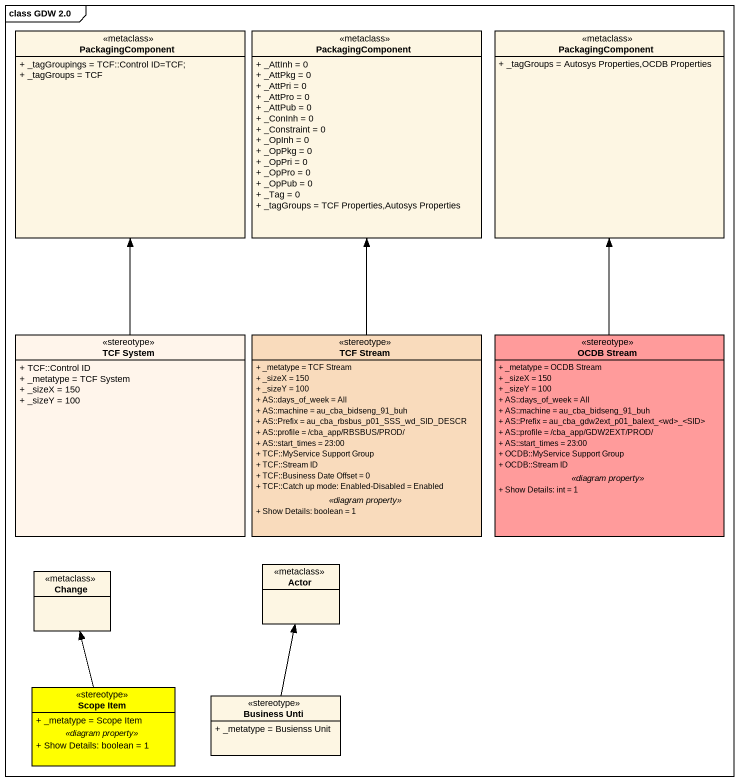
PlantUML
@startuml
mainframe class GDW 2.0
hide circle
hide empty members
skinparam classAttributeIconSize 0
class PackagingComponent <<metaclass>> {
  + _tagGroupings = TCF::Control ID=TCF;
  + _tagGroups = TCF
}
class "PackagingComponent" as PackagingComponent_2 <<metaclass>> {
  + _AttInh = 0
  + _AttPkg = 0
  + _AttPri = 0
  + _AttPro = 0
  + _AttPub = 0
  + _ConInh = 0
  + _Constraint = 0
  + _OpInh = 0
  + _OpPkg = 0
  + _OpPri = 0
  + _OpPro = 0
  + _OpPub = 0
  + _Tag = 0
  + _tagGroups = TCF Properties,Autosys Properties
}
class "PackagingComponent" as PackagingComponent_3 <<metaclass>> {
  + _tagGroups = Autosys Properties,OCDB Properties
}
class "TCF System" as TCF_System <<stereotype>> #FFF5EB {
  + TCF::Control ID
  + _metatype = TCF System
  + _sizeX = 150
  + _sizeY = 100
}
class "TCF Stream" as TCF_Stream <<stereotype>> #F9DBBC {
  + _metatype = TCF Stream
  + _sizeX = 150
  + _sizeY = 100
  + AS::days_of_week = All
  + AS::machine = au_cba_bidseng_91_buh
  + AS::Prefix = au_cba_rbsbus_p01_SSS_wd_SID_DESCR
  + AS::profile = /cba_app/RBSBUS/PROD/
  + AS::start_times = 23:00
  + TCF::MyService Support Group
  + TCF::Stream ID
  + TCF::Business Date Offset = 0
  + TCF::Catch up mode: Enabled-Disabled = Enabled
  .. <<diagram property>> ..
  + Show Details: boolean = 1
}
class "OCDB Stream" as OCDB_Stream <<stereotype>> #FF9B9B {
  + _metatype = OCDB Stream
  + _sizeX = 150
  + _sizeY = 100
  + AS::days_of_week = All
  + AS::machine = au_cba_bidseng_91_buh
  + AS::Prefix = au_cba_gdw2ext_p01_balext_<wd>_<SID>
  + AS::profile = /cba_app/GDW2EXT/PROD/
  + AS::start_times = 23:00
  + OCDB::MyService Support Group
  + OCDB::Stream ID
  .. <<diagram property>> ..
  + Show Details: int = 1
}
class Change <<metaclass>>
class "Actor" as Actor_ <<metaclass>>
class "Scope Item" as Scope_Item <<stereotype>> #FFFF00 {
  + _metatype = Scope Item
  .. <<diagram property>> ..
  + Show Details: boolean = 1
}
class "Business Unti" as Business_Unti <<stereotype>> {
  + _metatype = Busienss Unit
}
TCF_System -up-> PackagingComponent
TCF_Stream -up-> PackagingComponent_2
OCDB_Stream -up-> PackagingComponent_3
Scope_Item -up-> Change
Business_Unti -up-> Actor_
@enduml
